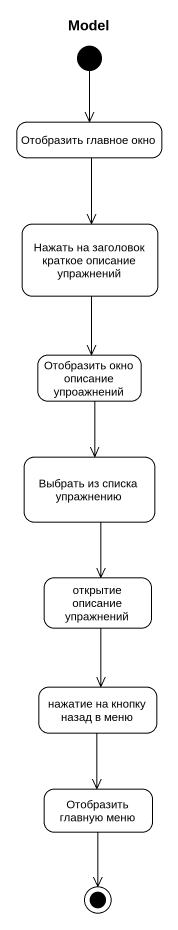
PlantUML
@startuml
title Model
hide empty description
state "Отобразить главное окно" as Отобразить_главное_окно
state "Нажать на заголовок краткое описание упражнений" as Нажать_на_заголовок_краткое
state "Отобразить окно описание упроажнений" as Отобразить_окно_описание
state "Выбрать из списка упражнению" as Выбрать_из_списка_упражнению
state "открытие описание упражнений" as открытие_описание_упражнений
state "нажатие на кнопку назад в меню" as нажатие_на_кнопку_назад_в
state "Отобразить главную меню" as Отобразить_главную_меню
[*] --> Отобразить_главное_окно
Отобразить_главное_окно --> Нажать_на_заголовок_краткое
Нажать_на_заголовок_краткое --> Отобразить_окно_описание
Отобразить_окно_описание --> Выбрать_из_списка_упражнению
Выбрать_из_списка_упражнению --> открытие_описание_упражнений
открытие_описание_упражнений --> нажатие_на_кнопку_назад_в
нажатие_на_кнопку_назад_в --> Отобразить_главную_меню
Отобразить_главную_меню --> [*]
@enduml
